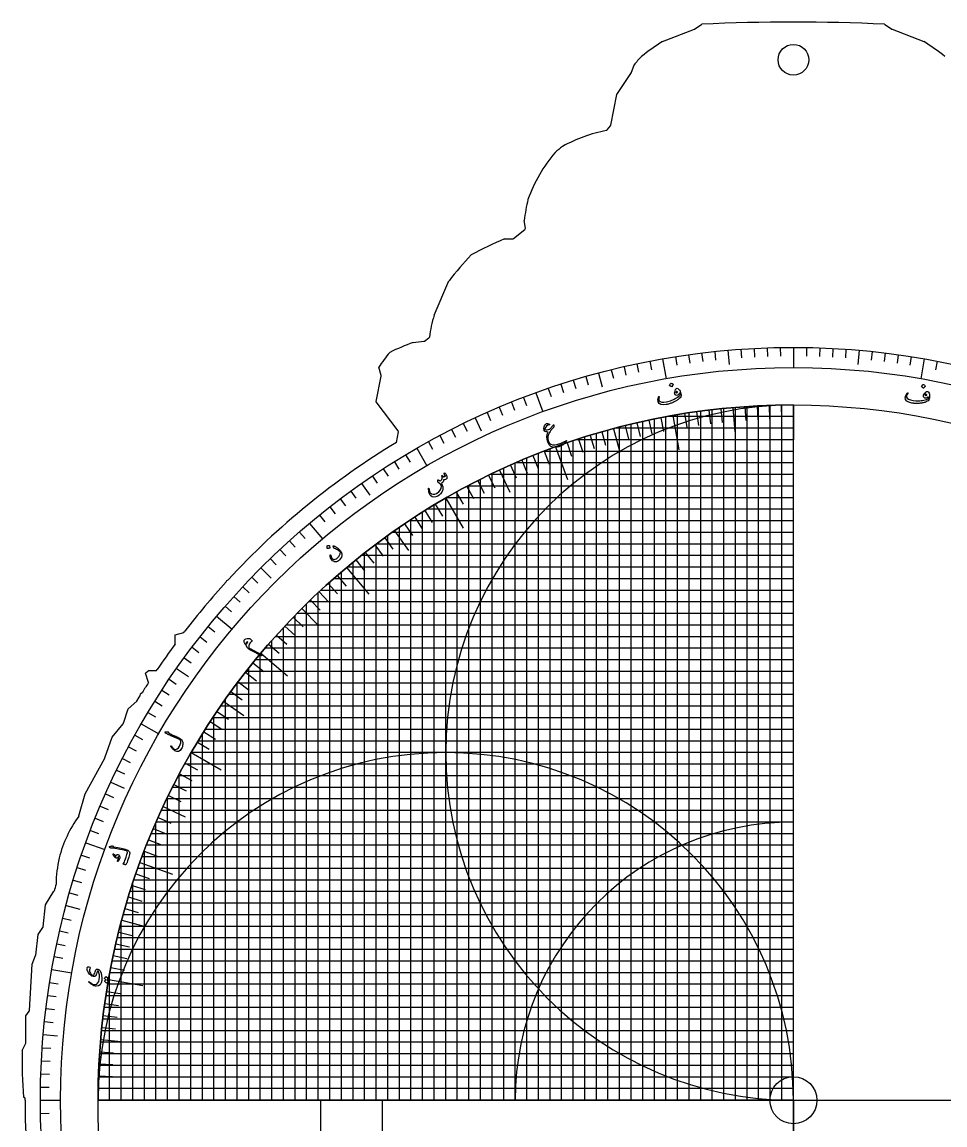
# Model space of a CAD drawing. Header units: millimetres. Extents: x -81 to 81, y -80 to 113.
# Drawn here: x -80.8 to 15.9, y -2.6 to 113 of the extents above; entities that cross this region are included whole.
import ezdxf

# ---------------------------------------------------------------- set-up
doc = ezdxf.new("R2010")
doc.units = ezdxf.units.MM
for name, color, linetype in [('CUT_INNER', 6, 'Continuous'), ('CUT_OUTER', 1, 'Continuous'), ('ENGRAVE', 7, 'Continuous'), ('ENGRAVE_FINE', 8, 'Continuous'), ('TEXT', 5, 'Continuous')]:
    doc.layers.add(name, color=color, linetype=linetype)

msp = doc.modelspace()

# ---------------------------------------------------------------- linework, layer by layer
at = {"layer": 'CUT_INNER'}
for centre, radius in [((0, 109.0267), 1.61), ((0, 0), 2.465)]:
    msp.add_circle(centre, radius, dxfattribs=at)
at = {"layer": 'CUT_OUTER'}
for points in [[(-13.7228, 110.9377), (-13.7199, 110.939), (-10.3783, 112.2239), (-10.3632, 112.2307), (-10.3489, 112.2391), (-9.5906, 112.7447), (-9.5875, 112.7465)], [(9.54, 112.7465), (9.5431, 112.7447), (10.3023, 112.2391), (10.3165, 112.2307), (10.3316, 112.2239), (13.6733, 110.939), (13.6761, 110.9377)], [(-19.1443, 102.1823), (-18.5053, 105.3765), (-18.5044, 105.3801), (-18.5025, 105.3832), (-16.9652, 107.6899)], [(-16.9478, 107.7256), (-16.6968, 108.4784), (-16.6955, 108.4817)], [(-19.5087, 101.6724), (-19.1714, 102.1216)], [(-28.0808, 91.3774), (-28.197, 92.1935), (-28.1973, 92.1975)], [(-30.2655, 90.2589), (-30.2622, 90.259), (-29.4134, 90.259)], [(-29.3197, 90.2919), (-28.1356, 91.2391)], [(-37.6308, 82.2493), (-36.0832, 85.8618), (-36.0815, 85.8652)], [(-38.6331, 79.5569), (-38.1934, 79.8863)], [(-39.8289, 79.4026), (-39.8254, 79.4032), (-38.7064, 79.5279)], [(-43.1996, 75.9474), (-43.4472, 76.8142), (-43.4481, 76.8179)], [(-41.4187, 70.1491), (-43.7043, 73.1963), (-43.7065, 73.1995), (-43.7059, 73.2033), (-43.1965, 75.8781)], [(-41.5742, 68.9331), (-41.3908, 70.0345)], [(-59.42, 54.3089), (-59.3462, 54.4567), (-59.3445, 54.4597), (-59.3416, 54.4617), (-59.2043, 54.544)], [(-64.7727, 47.7984), (-64.7727, 48.7698), (-64.7726, 48.7732)], [(-64.7726, 48.7732), (-64.7693, 48.7742), (-63.8693, 48.999), (-63.7646, 49.1358)], [(-67.4863, 45.0251), (-67.4827, 45.0253), (-66.7303, 45.0253), (-66.6576, 45.1333)], [(-67.5705, 43.7542), (-67.8733, 44.7633), (-67.8742, 44.7668)], [(-70.1921, 39.4937), (-69.6853, 41.0151), (-69.6838, 41.0187), (-69.6811, 41.0214), (-68.7875, 41.8154), (-68.5341, 42.2295), (-68.4375, 42.3852), (-68.392, 42.5667), (-68.3911, 42.5699), (-68.3888, 42.5724), (-68.209, 42.752)], [(-74.8477, 29.7935), (-74.2085, 32.0968), (-74.2071, 32.1009), (-74.2052, 32.1048), (-72.1453, 35.8382), (-72.1397, 35.8493), (-72.1351, 35.8608), (-71.3651, 38.0428), (-71.3639, 38.0458), (-71.362, 38.0484), (-70.2183, 39.4462)], [(-78.597, 18.1794), (-78.3431, 20.4654), (-78.3424, 20.4695), (-78.3404, 20.4731), (-77.4646, 21.8966)], [(-79.3745, 15.1925), (-79.1182, 17.3644), (-79.1177, 17.3678), (-79.1159, 17.3708), (-78.6213, 18.1127)], [(-80.0202, 9.4005), (-79.7644, 14.2629), (-79.7641, 14.2662), (-79.7629, 14.2692), (-79.3855, 15.1511)], [(-80.4106, 6.0303), (-80.4106, 8.8346), (-80.4105, 8.838), (-80.4086, 8.8409), (-80.0501, 9.3184)], [(-80.7985, 5.2196), (-80.797, 5.2229), (-80.4265, 5.9631)], [(-80.5, 0), (-80.4994, 0.1953), (-80.6661, 0.3063), (-80.6689, 0.3084)]]:
    msp.add_lwpolyline(points, dxfattribs=at)
for centre, radius, start, end in [((-0.0237, -82.238), 195.2189, 87.191964, 92.808038), ((4.1119, 83.3492), 32.8513, 122.880769, 127.572465), ((-4.108, 83.4209), 32.7636, 52.421189, 57.125444), ((-6.9874, 100.9413), 12.2925, 136.605188, 142.1632), ((-17.0901, 107.7731), 0.15, 326.319084, 341.565051), ((-19.2914, 102.2117), 0.15, 323.101554, 348.687323), ((-16.6719, 86.371), 15.5234, 100.825336, 118.971202), ((-19.6286, 101.7624), 0.15, 285.943151, 323.101554), ((-17.5655, 91.2094), 10.9695, 127.156532, 132.433512), ((-13.3305, 89.2898), 15.3532, 139.280744, 160.578195), ((-7.1937, 89.6292), 21.1601, 166.98363, 173.028555), ((-28.2293, 91.3563), 0.15, 308.659808, 8.101554), ((-15.7807, 55.7087), 37.4637, 112.745379, 118.671198), ((-29.4134, 90.409), 0.15, 270, 308.659808), ((-8.1911, 64.3083), 35.2502, 136.486889, 142.299098), ((-25.6945, 78.4002), 12.5416, 162.127137, 172.791889), ((-38.2833, 80.0063), 0.15, 306.841328, 347.475391), ((-31.3089, 55.7238), 25.165, 109.789545, 115.859167), ((-38.723, 79.6769), 0.15, 276.357599, 306.841328), ((-27.7639, 66.2682), 18.9021, 140.19473, 146.074089), ((-43.3439, 75.9062), 0.15, 349.217264, 15.938663), ((-41.5387, 70.0591), 0.15, 350.542499, 36.872277), ((-0.0224, 0.0272), 80.4648, 121.090946, 137.349569), ((-0.1488, 0.1198), 80.309, 137.564682, 142.385739), ((-0.6546, 0.4521), 79.7045, 143.55696, 145.903701), ((-65.0688, 40.9747), 4.717, 120.830914, 126.493561), ((-9.3339, 5.9423), 69.4351, 147.005137, 147.985699), ((-70.3344, 39.5412), 0.15, 320.708826, 341.573972), ((-64.6762, 22.2963), 12.6269, 143.779263, 165.842491), ((-74.9922, 29.8336), 0.15, 329.523446, 344.490205), ((-64.6509, 22.516), 12.5997, 166.839365, 179.428829), ((-31.2901, 8.9924), 47.9437, 163.459552, 164.386121), ((-78.7461, 18.1959), 0.15, 326.309932, 353.661984), ((-79.5235, 15.2101), 0.15, 336.832177, 353.270674), ((-80.17, 9.4084), 0.15, 323.101554, 356.988198), ((-80.5606, 6.0303), 0.15, 333.411155, 0), ((-29.4875, 4.1162), 51.3229, 178.76814, 184.254878), ((0, 0), 80.5, 180, 0)]:
    msp.add_arc(centre, radius, start, end, dxfattribs=at)
at = {"layer": 'ENGRAVE'}
for points in [[(0, 78.89), (0, 76.7769)], [(-13.6991, 77.6915), (-13.3322, 75.6105)], [(-6.8757, 78.5898), (-6.7442, 77.0862)], [(6.8757, 78.5898), (6.7442, 77.0862)], [(13.6991, 77.6915), (13.3322, 75.6105)], [(-20.4182, 76.2019), (-20.0276, 74.7439)], [(-26.982, 74.1324), (-26.2592, 72.1467)], [(0, -72.8525), (0, 72.8525)], [(0, 0), (0, 72.8525)], [(0, 72.8525), (0, 69.2099)], [(-12.6507, 71.7457), (-12.0182, 68.1584)], [(-12.1421, 0), (-12.1421, 71.8335)], [(-6.3495, 72.5753), (-6.1273, 70.0351)], [(-6.071, 0), (-6.071, 72.5991)], [(-33.3404, 71.4986), (-32.7025, 70.1307)], [(-18.2131, 0), (-18.2131, 70.5391)], [(-18.8556, 70.3701), (-18.1957, 67.9072)], [(-39.445, 68.3207), (-38.3884, 66.4907)], [(-24.917, 68.459), (-23.6712, 65.036)], [(-24.2842, 0), (-24.2842, 68.686)], [(-30.7888, 66.0268), (-29.7112, 63.7159)], [(-30.3552, 0), (-30.3552, 66.2272)], [(0, 66.7815), (-29.1157, 66.7815)], [(-45.2494, 64.6229), (-44.3837, 63.3865)], [(-36.4263, 0), (-36.4263, 63.0921)], [(-36.4263, 63.0921), (-34.6049, 59.9375)], [(-50.7095, 60.4332), (-49.3512, 58.8145)], [(0, 60.7104), (-40.2707, 60.7104)], [(-42.4973, 0), (-42.4973, 59.1732)], [(-41.7865, 59.6773), (-40.324, 57.5886)], [(-55.7837, 55.7837), (-54.7164, 54.7164)], [(-46.8287, 55.8083), (-44.4873, 53.0178)], [(0, 54.6394), (-48.1874, 54.6394)], [(-48.5683, 0), (-48.5683, 54.301)], [(-51.5145, 51.5145), (-49.7115, 49.7115)], [(-60.4332, 50.7095), (-58.8145, 49.3512)], [(0, 48.5683), (-54.301, 48.5683)], [(-54.6394, 0), (-54.6394, 48.1874)], [(-55.8083, 46.8287), (-53.0178, 44.4873)], [(-64.6229, 45.2494), (-63.3865, 44.3837)], [(-59.6773, 41.7865), (-57.5886, 40.324)], [(0, 42.4973), (-59.1732, 42.4973)], [(-68.3207, 39.445), (-66.4907, 38.3884)], [(-60.7104, 0), (-60.7104, 40.2707)], [(0, 36.4263), (-63.0921, 36.4263)], [(-63.0921, 36.4262), (-59.9375, 34.6049)], [(-71.4986, 33.3404), (-70.1307, 32.7025)], [(0, 30.3552), (-66.2272, 30.3552)], [(-66.0268, 30.7888), (-63.7159, 29.7112)], [(-66.7815, 0), (-66.7815, 29.1157)], [(-74.1324, 26.982), (-72.1467, 26.2592)], [(0, 24.2842), (-68.686, 24.2842)], [(-68.459, 24.917), (-65.036, 23.6712)], [(-76.2019, 20.4182), (-74.7439, 20.0276)], [(-70.3701, 18.8556), (-67.9072, 18.1957)], [(0, 18.2131), (-70.5391, 18.2131)], [(-77.6915, 13.6991), (-75.6105, 13.3322)], [(0, 12.1421), (-71.8335, 12.1421)], [(-71.7457, 12.6507), (-68.1584, 12.0182)], [(-78.5898, 6.8757), (-77.0862, 6.7442)], [(0, 6.071), (-72.5991, 6.071)], [(-72.5753, 6.3495), (-70.0351, 6.1273)], [(-78.89, 0), (-76.7769, 0)], [(-72.8525, 0), (72.8525, 0)], [(0, 0), (-72.8525, 0)], [(-72.8525, 0), (-69.2099, 0)], [(-49.5397, 0), (-49.5397, -49.5397), (49.5397, -49.5397), (49.5397, 0)], [(-49.5397, 0), (-43.0995, 0)], [(-43.0995, 0), (-43.0995, -43.0995), (43.0995, -43.0995), (43.0995, 0)], [(0, 0), (0, -49.5397)]]:
    msp.add_lwpolyline(points, dxfattribs=at)
for radius in [78.89, 78.89, 76.7769, 72.8525, 72.8525]:
    msp.add_circle((0, 0), radius, dxfattribs=at)
for centre, radius, start, end in [((0, 0), 72.8525, 90, 180), ((0, 36.4263), 36.4263, 90, 270), ((-36.4263, 0), 36.4263, 0, 180), ((0, 0), 29.147, 90, 180)]:
    msp.add_arc(centre, radius, start, end, dxfattribs=at)
at = {"layer": 'ENGRAVE_FINE'}
for points in [[(-5.5031, 78.6978), (-5.4399, 77.7944)], [(-4.1288, 78.7819), (-4.0814, 77.8775)], [(-2.7532, 78.8419), (-2.7216, 77.9369)], [(-1.3768, 78.878), (-1.361, 77.9725)], [(1.3768, 78.878), (1.361, 77.9725)], [(2.7532, 78.8419), (2.7216, 77.9369)], [(4.1288, 78.7819), (4.0814, 77.8775)], [(5.5031, 78.6978), (5.4399, 77.7944)], [(-15.0529, 77.4406), (-14.8801, 76.5516)], [(-12.3411, 77.9187), (-12.1994, 77.0243)], [(-10.9794, 78.1222), (-10.8533, 77.2254)], [(-9.6143, 78.302), (-9.5039, 77.4031)], [(-8.2463, 78.4578), (-8.1516, 77.5572)], [(8.2463, 78.4578), (8.1516, 77.5572)], [(9.6143, 78.302), (9.5039, 77.4031)], [(10.9794, 78.1222), (10.8533, 77.2254)], [(12.3411, 77.9187), (12.1994, 77.0243)], [(15.0529, 77.4406), (14.8801, 76.5516)], [(-19.0852, 76.5466), (-18.8661, 75.6679)], [(-17.7464, 76.8681), (-17.5427, 75.9856)], [(-16.4022, 77.1661), (-16.2139, 76.2802)], [(-23.0652, 75.4429), (-22.8004, 74.5768)], [(-21.745, 75.8339), (-21.4954, 74.9634)], [(-25.6841, 74.592), (-25.3892, 73.7357)], [(-24.3784, 75.0288), (-24.0985, 74.1675)], [(-29.5527, 73.1455), (-29.2135, 72.3059)], [(-28.2716, 73.6502), (-27.9471, 72.8047)], [(-2.4284, 0), (-2.4284, 72.812)], [(-1.2715, 72.8414), (-1.246, 71.3846)], [(-1.2142, 0), (-1.2142, 72.8424)], [(-32.0875, 72.0696), (-31.7191, 71.2423)], [(-30.8248, 72.6186), (-30.4709, 71.785)], [(-11.3966, 71.9556), (-11.1687, 70.5165)], [(-10.9279, 0), (-10.9279, 72.0282)], [(-10.1391, 72.1435), (-9.9363, 70.7006)], [(-9.7137, 0), (-9.7137, 72.202)], [(-8.8785, 72.3095), (-8.7009, 70.8633)], [(-8.4995, 0), (-8.4995, 72.355)], [(-7.6152, 72.4534), (-7.4629, 71.0043)], [(-7.2853, 0), (-7.2853, 72.4873)], [(-5.0819, 72.675), (-4.9803, 71.2215)], [(-4.8568, 0), (-4.8568, 72.6904)], [(-3.8128, 72.7527), (-3.7365, 71.2976)], [(-3.6426, 0), (-3.6426, 72.7614)], [(-2.5425, 72.8081), (-2.4917, 71.352)], [(-34.5831, 70.9059), (-34.1861, 70.0919)], [(-17.6246, 70.6885), (-17.2721, 69.2747)], [(-16.9989, 0), (-16.9989, 70.8415)], [(-16.3882, 70.9853), (-16.0605, 69.5656)], [(-15.7847, 0), (-15.7847, 71.1219)], [(-15.1469, 71.2605), (-14.8439, 69.8353)], [(-14.5705, 0), (-14.5705, 71.3806)], [(-13.9009, 71.514), (-13.6229, 70.0837)], [(-13.3563, 0), (-13.3563, 71.6177)], [(0, 71.6383), (-13.2454, 71.6383)], [(-37.0366, 69.6557), (-36.6114, 68.8561)], [(-35.8153, 70.2915), (-35.4042, 69.4846)], [(-21.8558, 0), (-21.8558, 69.4969)], [(-21.3, 69.6692), (-20.874, 68.2758)], [(-20.6415, 0), (-20.6415, 69.8671)], [(-20.0809, 70.0303), (-19.6793, 68.6297)], [(-19.4273, 0), (-19.4273, 70.2144)], [(0, 70.4241), (-18.653, 70.4241)], [(-38.2466, 68.9987), (-37.8076, 68.2067)], [(-25.4984, 0), (-25.4984, 68.2446)], [(-23.7185, 68.8834), (-23.2441, 67.5057)], [(-23.07, 0), (-23.07, 69.1033)], [(0, 69.2099), (-22.7482, 69.2099)], [(-22.5127, 69.2868), (-22.0624, 67.9011)], [(-40.6314, 67.6219), (-40.1649, 66.8457)], [(-28.4657, 67.0611), (-27.8964, 65.7199)], [(-27.9268, 0), (-27.9268, 67.2873)], [(-27.291, 67.5477), (-26.7452, 66.1967)], [(-26.7126, 0), (-26.7126, 67.7785)], [(0, 67.9957), (-26.1548, 67.9957)], [(-26.108, 68.0137), (-25.5858, 66.6534)], [(-42.9666, 66.1627), (-42.4733, 65.4032)], [(-41.8053, 66.9025), (-41.3254, 66.1345)], [(-29.6318, 66.5541), (-29.0391, 65.223)], [(-29.141, 0), (-29.141, 66.7704)], [(-44.1147, 65.4028), (-43.6083, 64.652)], [(-33.0743, 64.9121), (-32.4129, 63.6138)], [(-32.7836, 0), (-32.7836, 65.0594)], [(-31.9364, 65.4794), (-31.2977, 64.1698)], [(0, 65.5673), (-31.7557, 65.5673)], [(-31.5694, 0), (-31.5694, 65.6571)], [(-46.3704, 63.8234), (-45.8381, 63.0907)], [(-35.3196, 63.7182), (-34.6132, 62.4439)], [(-35.212, 0), (-35.212, 63.7777)], [(-34.2022, 64.3249), (-33.5181, 63.0384)], [(0, 64.353), (-34.1493, 64.353)], [(-33.9978, 0), (-33.9978, 64.4332)], [(-47.4772, 63.0044), (-46.9322, 62.2811)], [(-37.5218, 62.4468), (-36.7714, 61.1978)], [(0, 63.1388), (-36.3452, 63.1388)], [(-49.6471, 61.309), (-49.0772, 60.6052)], [(-48.5695, 62.1662), (-48.012, 61.4525)], [(-38.8547, 0), (-38.8547, 61.6263)], [(-38.6059, 61.7824), (-37.8338, 60.5468)], [(0, 61.9246), (-38.3774, 61.9246)], [(-37.6405, 0), (-37.6405, 62.3753)], [(-40.7386, 60.3975), (-39.9238, 59.1895)], [(-40.0689, 0), (-40.0689, 60.8438)], [(-39.6783, 61.0992), (-38.8847, 59.8773)], [(-51.7565, 59.539), (-51.1624, 58.8556)], [(0, 59.4962), (-42.0439, 59.4962)], [(-41.2831, 0), (-41.2831, 60.0266)], [(-52.7877, 58.6267), (-52.1817, 57.9537)], [(-43.8437, 58.1826), (-42.9669, 57.0189)], [(-43.7115, 0), (-43.7115, 58.282)], [(0, 58.282), (-43.7115, 58.282)], [(-42.8216, 58.9389), (-41.9652, 57.7601)], [(-54.8016, 56.7487), (-54.1725, 56.0973)], [(-53.8029, 57.6965), (-53.1852, 57.0342)], [(0, 57.0678), (-45.2853, 57.0678)], [(-44.9257, 0), (-44.9257, 57.3513)], [(-44.8525, 57.4086), (-43.9554, 56.2604)], [(0, 55.8536), (-46.7746, 55.8536)], [(-46.1399, 0), (-46.1399, 56.379)], [(-45.8476, 56.617), (-44.9306, 55.4847)], [(-56.7487, 54.8016), (-56.0973, 54.1725)], [(-47.7955, 54.9825), (-46.8396, 53.8828)], [(-47.3541, 0), (-47.3541, 55.3631)], [(-57.6965, 53.8029), (-57.0342, 53.1852)], [(-49.7825, 0), (-49.7825, 53.1901)], [(-49.6853, 53.2809), (-48.6916, 52.2153)], [(0, 53.4252), (-49.5302, 53.4252)], [(-48.7478, 54.14), (-47.7729, 53.0572)], [(-58.6267, 52.7877), (-57.9537, 52.1817)], [(-50.9968, 0), (-50.9968, 52.0271)], [(0, 52.211), (-50.8085, 52.211)], [(-50.6076, 52.4057), (-49.5954, 51.3576)], [(-59.539, 51.7565), (-58.8556, 51.1624)], [(0, 50.9968), (-52.0271, 50.9968)], [(0, 49.7825), (-53.1901, 49.7825)], [(-52.4057, 50.6076), (-51.3576, 49.5954)], [(-52.211, 0), (-52.211, 50.8085)], [(-62.1662, 48.5695), (-61.4525, 48.012)], [(-61.309, 49.6471), (-60.6052, 49.0772)], [(-54.14, 48.7478), (-53.0572, 47.7729)], [(-53.4252, 0), (-53.4252, 49.5302)], [(-53.2809, 49.6853), (-52.2153, 48.6916)], [(-63.0044, 47.4772), (-62.2811, 46.9322)], [(-54.9825, 47.7955), (-53.8828, 46.8396)], [(-63.8234, 46.3704), (-63.0907, 45.8381)], [(-55.8536, 0), (-55.8536, 46.7746)], [(0, 47.3541), (-55.3631, 47.3541)], [(-57.0678, 0), (-57.0678, 45.2853)], [(-56.617, 45.8476), (-55.4847, 44.9306)], [(0, 46.1399), (-56.379, 46.1399)], [(-65.4028, 44.1147), (-64.652, 43.6083)], [(-57.4086, 44.8525), (-56.2604, 43.9554)], [(0, 44.9257), (-57.3513, 44.9257)], [(-66.1627, 42.9666), (-65.4032, 42.4733)], [(-58.9389, 42.8216), (-57.7601, 41.9652)], [(0, 43.7115), (-58.282, 43.7115)], [(-58.282, 0), (-58.282, 43.7115)], [(-58.1826, 43.8437), (-57.0189, 42.9669)], [(-66.9025, 41.8053), (-66.1345, 41.3254)], [(-59.4962, 0), (-59.4962, 42.0439)], [(-67.6219, 40.6314), (-66.8457, 40.1649)], [(-60.3975, 40.7386), (-59.1895, 39.9238)], [(0, 41.2831), (-60.0266, 41.2831)], [(-61.0992, 39.6783), (-59.8773, 38.8847)], [(0, 40.0689), (-60.8438, 40.0689)], [(-68.9987, 38.2466), (-68.2067, 37.8076)], [(-61.9246, 0), (-61.9246, 38.3774)], [(-61.7824, 38.6059), (-60.5468, 37.8338)], [(0, 38.8547), (-61.6263, 38.8547)], [(-69.6557, 37.0366), (-68.8561, 36.6114)], [(-62.4468, 37.5218), (-61.1978, 36.7714)], [(0, 37.6405), (-62.3753, 37.6405)], [(-63.1388, 0), (-63.1388, 36.3452)], [(-70.2915, 35.8153), (-69.4846, 35.4042)], [(0, 35.212), (-63.7777, 35.212)], [(-63.7182, 35.3196), (-62.4439, 34.6132)], [(-70.9059, 34.5831), (-70.0919, 34.1861)], [(0, 33.9978), (-64.4332, 33.9978)], [(-64.353, 0), (-64.353, 34.1493)], [(-64.3249, 34.2022), (-63.0384, 33.5181)], [(0, 32.7836), (-65.0594, 32.7836)], [(-64.9121, 33.0743), (-63.6138, 32.4129)], [(-72.0696, 32.0875), (-71.2423, 31.7191)], [(0, 31.5694), (-65.6571, 31.5694)], [(-65.5673, 0), (-65.5673, 31.7557)], [(-65.4794, 31.9364), (-64.1698, 31.2977)], [(-72.6186, 30.8248), (-71.785, 30.4709)], [(-73.1455, 29.5527), (-72.3059, 29.2135)], [(0, 29.141), (-66.7704, 29.141)], [(-66.5541, 29.6318), (-65.223, 29.0391)], [(-73.6502, 28.2716), (-72.8047, 27.9471)], [(0, 27.9268), (-67.2873, 27.9268)], [(-67.0611, 28.4657), (-65.7199, 27.8964)], [(0, 26.7126), (-67.7785, 26.7126)], [(-67.5477, 27.291), (-66.1967, 26.7452)], [(-74.592, 25.6841), (-73.7357, 25.3892)], [(0, 25.4984), (-68.2446, 25.4984)], [(-68.0137, 26.108), (-66.6534, 25.5858)], [(-67.9957, 0), (-67.9957, 26.1548)], [(-75.0288, 24.3784), (-74.1675, 24.0985)], [(-68.8834, 23.7185), (-67.5057, 23.2441)], [(-75.4429, 23.0652), (-74.5768, 22.8004)], [(-69.2868, 22.5127), (-67.9011, 22.0624)], [(-69.2099, 0), (-69.2099, 22.7482)], [(0, 23.07), (-69.1033, 23.07)], [(-75.8339, 21.745), (-74.9634, 21.4954)], [(-69.6692, 21.3), (-68.2758, 20.874)], [(0, 21.8558), (-69.4969, 21.8558)], [(-70.0303, 20.0809), (-68.6297, 19.6793)], [(0, 20.6415), (-69.8671, 20.6415)], [(-76.5466, 19.0852), (-75.6679, 18.8661)], [(-70.4241, 0), (-70.4241, 18.653)], [(0, 19.4273), (-70.2144, 19.4273)], [(-76.8681, 17.7464), (-75.9856, 17.5427)], [(-70.6885, 17.6246), (-69.2747, 17.2721)], [(-77.1661, 16.4022), (-76.2802, 16.2139)], [(-70.9853, 16.3882), (-69.5656, 16.0605)], [(0, 16.9989), (-70.8415, 16.9989)], [(-77.4406, 15.0529), (-76.5516, 14.8801)], [(-71.2605, 15.1469), (-69.8353, 14.8439)], [(0, 15.7847), (-71.1219, 15.7847)], [(-71.514, 13.9009), (-70.0837, 13.6229)], [(0, 14.5705), (-71.3806, 14.5705)], [(-71.6383, 0), (-71.6383, 13.2454)], [(0, 13.3563), (-71.6177, 13.3563)], [(-77.9187, 12.3411), (-77.0243, 12.1994)], [(-78.1222, 10.9794), (-77.2254, 10.8533)], [(0, 10.9279), (-72.0282, 10.9279)], [(-71.9556, 11.3966), (-70.5165, 11.1687)], [(-78.302, 9.6143), (-77.4031, 9.5039)], [(0, 9.7137), (-72.202, 9.7137)], [(-72.1435, 10.1391), (-70.7006, 9.9363)], [(-78.4578, 8.2463), (-77.5572, 8.1516)], [(0, 8.4995), (-72.355, 8.4995)], [(-72.3095, 8.8785), (-70.8633, 8.7009)], [(0, 7.2853), (-72.4873, 7.2853)], [(-72.4534, 7.6152), (-71.0043, 7.4629)], [(-78.6978, 5.5031), (-77.7944, 5.4399)], [(0, 4.8568), (-72.6904, 4.8568)], [(-72.675, 5.0819), (-71.2215, 4.9803)], [(-78.7819, 4.1288), (-77.8775, 4.0814)], [(0, 3.6426), (-72.7614, 3.6426)], [(-72.7527, 3.8128), (-71.2976, 3.7365)], [(-78.8419, 2.7532), (-77.9369, 2.7216)], [(0, 2.4284), (-72.812, 2.4284)], [(-72.8081, 2.5425), (-71.352, 2.4917)], [(-78.878, 1.3768), (-77.9725, 1.361)], [(0, 1.2142), (-72.8424, 1.2142)], [(-72.8414, 1.2715), (-71.3846, 1.246)], [(-78.878, -1.3768), (-77.9725, -1.361)]]:
    msp.add_lwpolyline(points, dxfattribs=at)
at = {"layer": 'TEXT'}
for points in [[(-12.861, 75.118), (-12.8579, 75.1222), (-12.8532, 75.1252), (-12.8467, 75.1271), (-12.8386, 75.1277), (-12.7778, 75.1149), (-12.7196, 75.0963), (-12.6638, 75.0722), (-12.6105, 75.0425), (-12.605, 75.0375), (-12.602, 75.0321), (-12.6016, 75.0263), (-12.6037, 75.02), (-12.704, 74.7789), (-12.7082, 74.7729), (-12.7146, 74.7705), (-12.723, 74.7718), (-12.7336, 74.7768), (-12.7428, 74.7812), (-12.7572, 74.7876), (-12.7768, 74.796), (-12.8017, 74.8065), (-12.8321, 74.819), (-12.8685, 74.8334), (-12.9109, 74.8497), (-12.9593, 74.8679), (-12.9659, 74.8712), (-12.9695, 74.875), (-12.9703, 74.8793), (-12.9681, 74.8841)], [(-12.242, 74.5907), (-12.1847, 74.6043), (-12.1235, 74.5916), (-12.0585, 74.5526), (-11.9897, 74.4873), (-11.9236, 74.3985), (-11.8665, 74.2891), (-11.8186, 74.1591), (-11.7796, 74.0085), (-11.7691, 73.9532), (-11.7647, 73.9011), (-11.7663, 73.8521), (-11.7739, 73.8062), (-11.8114, 73.7109), (-11.8744, 73.6155), (-11.963, 73.52), (-12.0769, 73.4241), (-12.1424, 73.3775), (-12.2104, 73.3324), (-12.281, 73.2888), (-12.3542, 73.2467), (-12.4301, 73.2061), (-12.509, 73.167), (-12.5908, 73.1293), (-12.6755, 73.0929), (-12.7609, 73.0586), (-12.8447, 73.0268), (-12.9269, 72.9977), (-13.0075, 72.9711), (-13.0867, 72.9472), (-13.1648, 72.9262), (-13.2417, 72.9081), (-13.3175, 72.893), (-13.6394, 72.8602), (-13.8881, 72.8996), (-14.0641, 73.012), (-14.1674, 73.1977), (-14.1782, 73.2434), (-14.1857, 73.2964), (-14.1898, 73.3567), (-14.1905, 73.4243), (-14.1848, 73.4998), (-14.1712, 73.5746), (-14.1496, 73.6488), (-14.12, 73.7222), (-14.1151, 73.7309), (-14.1088, 73.7376), (-14.101, 73.7425), (-14.0917, 73.7454), (-14.0823, 73.7459), (-14.0742, 73.7435), (-14.0674, 73.7383), (-14.062, 73.7303), (-14.0584, 73.721), (-14.057, 73.712), (-14.058, 73.7033), (-14.0612, 73.6949), (-14.1096, 73.5284), (-14.1104, 73.3938), (-14.0641, 73.2913), (-13.9707, 73.2207), (-13.784, 73.1639), (-13.5614, 73.1512), (-13.3024, 73.1821), (-13.0068, 73.2563), (-12.8788, 73.2984), (-12.7516, 73.3469), (-12.6252, 73.4016), (-12.4995, 73.4625), (-12.3748, 73.5297), (-12.2511, 73.6031), (-12.1284, 73.6828), (-12.0067, 73.7686), (-11.9429, 73.8204), (-11.8967, 73.8726), (-11.8682, 73.9253), (-11.8575, 73.9783), (-11.8732, 74.0112), (-11.8941, 74.0402), (-11.9203, 74.0655), (-11.9519, 74.0869), (-11.9554, 74.0876), (-11.959, 74.085), (-11.9629, 74.079), (-11.9669, 74.0697), (-11.9976, 73.9966), (-12.036, 73.9392), (-12.082, 73.8974), (-12.1357, 73.8713), (-12.2387, 73.8529), (-12.3232, 73.8698), (-12.3893, 73.9221), (-12.437, 74.0099), (-12.4503, 74.0923), (-12.4395, 74.1975), (-12.4046, 74.3256), (-12.3454, 74.4764), (-12.3251, 74.5146), (-12.301, 74.5463), (-12.2734, 74.5717), (-12.242, 74.5907)], [(-12.1438, 74.1912), (-12.1352, 74.2059), (-12.1343, 74.2193), (-12.1409, 74.2315), (-12.1551, 74.2424), (-12.2094, 74.2656), (-12.254, 74.266), (-12.289, 74.2436), (-12.3142, 74.1985), (-12.3163, 74.1856), (-12.3154, 74.1747), (-12.3115, 74.1658), (-12.3046, 74.1588), (-12.26, 74.1401), (-12.2183, 74.1392), (-12.1796, 74.1563), (-12.1438, 74.1912)], [(14.0078, 74.2793), (14.0663, 74.2725), (14.1194, 74.2397), (14.1672, 74.1808), (14.2095, 74.0959), (14.2413, 73.9899), (14.2575, 73.8675), (14.2581, 73.7289), (14.2432, 73.5741), (14.2341, 73.5186), (14.2204, 73.4681), (14.2022, 73.4226), (14.1793, 73.382), (14.1116, 73.3053), (14.0197, 73.2372), (13.9038, 73.1777), (13.7639, 73.1267), (13.6865, 73.1052), (13.6071, 73.0861), (13.5259, 73.0693), (13.4427, 73.0548), (13.3575, 73.0426), (13.27, 73.0328), (13.1802, 73.0253), (13.0882, 73.0202), (12.9962, 73.0171), (12.9066, 73.0159), (12.8194, 73.0166), (12.7345, 73.0192), (12.6519, 73.0239), (12.5714, 73.0309), (12.4929, 73.0402), (12.4165, 73.0518), (12.1028, 73.1312), (11.8826, 73.2533), (11.7556, 73.419), (11.7221, 73.6289), (11.7275, 73.6755), (11.7386, 73.7278), (11.7554, 73.7859), (11.7779, 73.8497), (11.809, 73.9187), (11.8474, 73.9844), (11.8931, 74.0466), (11.946, 74.1055), (11.9536, 74.112), (11.9618, 74.1162), (11.9708, 74.1181), (11.9806, 74.1176), (11.9896, 74.1149), (11.9964, 74.1099), (12.0009, 74.1027), (12.0033, 74.0933), (12.0035, 74.0833), (12.0017, 74.0744), (11.9979, 74.0666), (11.992, 74.0598), (11.8895, 73.9198), (11.8427, 73.7937), (11.8512, 73.6815), (11.9148, 73.5832), (12.0708, 73.466), (12.2757, 73.3779), (12.5295, 73.3184), (12.8327, 73.287), (12.9675, 73.2828), (13.1036, 73.2848), (13.241, 73.293), (13.38, 73.3073), (13.5202, 73.3278), (13.6615, 73.3545), (13.804, 73.3873), (13.9477, 73.4264), (14.0255, 73.4532), (14.0867, 73.4865), (14.1314, 73.5262), (14.1596, 73.5724), (14.1562, 73.6086), (14.1465, 73.6431), (14.1304, 73.6758), (14.1081, 73.7067), (14.1051, 73.7086), (14.1008, 73.7074), (14.0951, 73.7031), (14.0881, 73.6957), (14.0343, 73.6375), (13.9786, 73.5967), (13.921, 73.5732), (13.8616, 73.567), (13.7585, 73.5849), (13.6849, 73.6296), (13.6407, 73.7014), (13.626, 73.8003), (13.6416, 73.8822), (13.6877, 73.9774), (13.7643, 74.0858), (13.8716, 74.2073), (13.9037, 74.2362), (13.9371, 74.2579), (13.9719, 74.2722), (14.0078, 74.2793)], [(13.6065, 74.9865), (13.6108, 74.9895), (13.6163, 74.9907), (13.623, 74.9902), (13.6309, 74.988), (13.6836, 74.9551), (13.732, 74.9178), (13.7761, 74.8761), (13.8161, 74.8299), (13.8196, 74.8234), (13.8205, 74.8173), (13.8189, 74.8116), (13.8148, 74.8065), (13.638, 74.6142), (13.632, 74.61), (13.6252, 74.6099), (13.6177, 74.6141), (13.6095, 74.6224), (13.6024, 74.6296), (13.591, 74.6405), (13.5755, 74.6552), (13.5557, 74.6736), (13.5314, 74.6957), (13.5021, 74.7217), (13.4678, 74.7515), (13.4286, 74.7852), (13.4235, 74.7905), (13.4214, 74.7953), (13.4221, 74.7996), (13.4258, 74.8034)], [(13.9635, 73.8704), (13.9765, 73.8812), (13.982, 73.8935), (13.98, 73.9072), (13.9703, 73.9224), (13.9272, 73.9627), (13.8854, 73.9783), (13.845, 73.9693), (13.8058, 73.9355), (13.7994, 73.9241), (13.7965, 73.9136), (13.7971, 73.9038), (13.8013, 73.8949), (13.8368, 73.862), (13.8757, 73.847), (13.9179, 73.8498), (13.9635, 73.8704)], [(-25.9544, 70.8536), (-25.9153, 70.8811), (-25.868, 70.8976), (-25.8123, 70.9032), (-25.7484, 70.8978), (-25.7146, 70.8915), (-25.6829, 70.8841), (-25.6534, 70.8757), (-25.6261, 70.8664), (-25.6011, 70.8562), (-25.5784, 70.8453), (-25.5579, 70.8339), (-25.5398, 70.8218), (-25.5259, 70.8086), (-25.5256, 70.7975), (-25.5389, 70.7885), (-25.5658, 70.7815), (-25.7346, 70.7326), (-25.8743, 70.6414), (-25.9846, 70.5079), (-26.0653, 70.3324), (-26.0658, 70.3227), (-26.0624, 70.3141), (-26.0551, 70.3065), (-26.0439, 70.3), (-25.9164, 70.2622), (-25.7901, 70.2525), (-25.6649, 70.2709), (-25.5407, 70.3173), (-25.5199, 70.3299), (-25.4948, 70.351), (-25.4654, 70.3806), (-25.4317, 70.4186), (-25.3719, 70.4927), (-25.319, 70.5581), (-25.273, 70.6148), (-25.2339, 70.6627), (-25.2018, 70.702), (-25.1766, 70.7326), (-25.1584, 70.7545), (-25.1472, 70.7677), (-25.1292, 70.7812), (-25.1164, 70.7794), (-25.1086, 70.7623), (-25.1058, 70.7299), (-25.1079, 70.6416), (-25.1133, 70.5745), (-25.1219, 70.5286), (-25.1338, 70.5039), (-25.1808, 70.4569), (-25.2295, 70.4044), (-25.2797, 70.3465), (-25.3317, 70.2831), (-25.3852, 70.2142), (-25.4403, 70.1398), (-25.4969, 70.06), (-25.5551, 69.9746), (-25.6615, 69.7763), (-25.7203, 69.5677), (-25.7315, 69.3489), (-25.6956, 69.1201), (-25.6546, 69.0035), (-25.5964, 68.9025), (-25.5213, 68.8172), (-25.4292, 68.7474), (-25.2386, 68.6785), (-24.9942, 68.6731), (-24.6955, 68.7305), (-24.3419, 68.85), (-24.2887, 68.8726), (-24.2318, 68.898), (-24.1711, 68.9263), (-24.1067, 68.9573), (-24.0388, 68.9912), (-23.9675, 69.0281), (-23.8929, 69.068), (-23.815, 69.1109), (-23.8013, 69.1174), (-23.7904, 69.1201), (-23.7823, 69.1193), (-23.7772, 69.1147), (-23.7809, 69.0823), (-23.8196, 69.0216), (-23.8932, 68.9327), (-24.0015, 68.8154), (-24.0686, 68.7482), (-24.129, 68.6945), (-24.1828, 68.6542), (-24.2301, 68.6273), (-24.4127, 68.5463), (-24.5821, 68.4834), (-24.7385, 68.4387), (-24.8819, 68.4122), (-25.1727, 68.4163), (-25.4096, 68.5058), (-25.5926, 68.6811), (-25.7215, 68.9429), (-25.7974, 69.2399), (-25.8205, 69.5181), (-25.7905, 69.7776), (-25.7071, 70.0181), (-25.8218, 70.0259), (-25.9185, 70.0409), (-25.997, 70.0634), (-26.0574, 70.0933), (-26.0761, 70.1075), (-26.0917, 70.1248), (-26.1041, 70.1452), (-26.1135, 70.1687), (-26.1278, 70.2359), (-26.1357, 70.3016), (-26.1371, 70.3658), (-26.1321, 70.4286), (-26.1063, 70.5606), (-26.0681, 70.6755), (-26.0174, 70.7732), (-25.9544, 70.8536)], [(-36.578, 65.68), (-36.5797, 65.6936), (-36.5784, 65.7048), (-36.574, 65.7134), (-36.5665, 65.7197), (-36.5551, 65.7244), (-36.5439, 65.7256), (-36.5328, 65.7234), (-36.5219, 65.7178), (-36.4897, 65.6941), (-36.4575, 65.6605), (-36.4251, 65.6169), (-36.3927, 65.5634), (-36.3487, 65.471), (-36.3183, 65.3768), (-36.3014, 65.281), (-36.2981, 65.1834), (-36.3012, 65.1577), (-36.308, 65.1355), (-36.3182, 65.1166), (-36.3321, 65.1012), (-36.3918, 65.0626), (-36.4646, 65.0362), (-36.5505, 65.022), (-36.6496, 65.0198), (-36.664, 64.8958), (-36.7066, 64.7946), (-36.7774, 64.7162), (-36.8764, 64.6605), (-36.8493, 64.6054), (-36.8247, 64.5515), (-36.8027, 64.4989), (-36.7832, 64.4475), (-36.7662, 64.397), (-36.7513, 64.3472), (-36.7387, 64.298), (-36.7283, 64.2494), (-36.7162, 64.1579), (-36.7179, 64.0661), (-36.7333, 63.9738), (-36.7624, 63.8811), (-36.8507, 63.7001), (-36.9635, 63.543), (-37.101, 63.4098), (-37.2633, 63.3002), (-37.4683, 63.2143), (-37.6586, 63.1937), (-37.8346, 63.2383), (-37.9963, 63.3485), (-38.0387, 63.3976), (-38.0792, 63.4615), (-38.1176, 63.5402), (-38.1539, 63.6337), (-38.1862, 63.7407), (-38.211, 63.8572), (-38.2283, 63.9833), (-38.2379, 64.1189), (-38.2376, 64.128), (-38.2353, 64.1357), (-38.2309, 64.1422), (-38.2244, 64.1473), (-38.217, 64.1508), (-38.2098, 64.1526), (-38.2028, 64.1525), (-38.196, 64.1507), (-38.1893, 64.146), (-38.1844, 64.1398), (-38.1811, 64.1322), (-38.1796, 64.1232), (-38.1636, 63.9446), (-38.1383, 63.8049), (-38.1041, 63.704), (-38.0611, 63.6419), (-37.9132, 63.5364), (-37.753, 63.4912), (-37.5804, 63.5059), (-37.395, 63.5804), (-37.1656, 63.7354), (-36.9989, 63.9142), (-36.8947, 64.1175), (-36.8531, 64.3456), (-36.9116, 64.4466), (-36.9893, 64.544), (-37.0864, 64.638), (-37.203, 64.7282), (-37.216, 64.7367), (-37.2255, 64.7455), (-37.2314, 64.7547), (-37.2337, 64.7642), (-37.2363, 64.8002), (-37.2386, 64.834), (-37.2404, 64.8657), (-37.2419, 64.8954), (-37.2428, 64.9226), (-37.243, 64.9471), (-37.2425, 64.9689), (-37.2412, 64.988), (-37.2393, 64.9968), (-37.2351, 65.0024), (-37.2287, 65.0046), (-37.2199, 65.0036), (-37.2147, 65.0019), (-37.2072, 64.9991), (-37.1974, 64.9951), (-37.1852, 64.9899), (-37.1709, 64.9834), (-37.155, 64.9753), (-37.1373, 64.9658), (-37.118, 64.9546), (-37.0796, 64.9338), (-37.0496, 64.92), (-37.0277, 64.9132), (-37.014, 64.9135), (-36.9451, 64.9454), (-36.8857, 64.994), (-36.8357, 65.0594), (-36.7951, 65.1414), (-36.7879, 65.1847), (-36.7918, 65.2468), (-36.8066, 65.3278), (-36.8324, 65.4276), (-36.8348, 65.437), (-36.8346, 65.4463), (-36.8317, 65.4555), (-36.8263, 65.4644), (-36.8204, 65.4714), (-36.8137, 65.4764), (-36.8064, 65.4793), (-36.7982, 65.4801), (-36.7796, 65.4698), (-36.7592, 65.442), (-36.737, 65.3969), (-36.713, 65.3345), (-36.644, 65.332), (-36.5776, 65.3421), (-36.5137, 65.3649), (-36.4523, 65.4004), (-36.4635, 65.4186), (-36.4743, 65.4323), (-36.4847, 65.4417), (-36.4948, 65.4467), (-36.5054, 65.4507), (-36.5135, 65.4562), (-36.519, 65.4631), (-36.522, 65.4715)], [(-48.8603, 58.0776), (-48.8598, 58.0828), (-48.8572, 58.0878), (-48.8526, 58.0926), (-48.8459, 58.0973), (-48.7872, 58.1167), (-48.7277, 58.1301), (-48.6676, 58.1373), (-48.6067, 58.1385), (-48.5994, 58.137), (-48.5942, 58.1338), (-48.5909, 58.129), (-48.5895, 58.1225), (-48.5538, 57.8641), (-48.5543, 57.8568), (-48.5586, 57.8516), (-48.5665, 57.8484), (-48.5782, 57.8474), (-48.5883, 57.8466), (-48.6039, 57.8449), (-48.625, 57.8423), (-48.6517, 57.8388), (-48.6842, 57.8343), (-48.7228, 57.8284), (-48.7675, 57.8212), (-48.8183, 57.8125), (-48.8256, 57.8121), (-48.8307, 57.8135), (-48.8335, 57.8168), (-48.8341, 57.8221)], [(-48.1621, 58.0924), (-48.1118, 58.0703), (-48.0607, 58.046), (-48.0088, 58.0196), (-47.9562, 57.991), (-47.9027, 57.9597), (-47.8486, 57.9252), (-47.7937, 57.8875), (-47.7382, 57.8466), (-47.6847, 57.8044), (-47.6341, 57.7605), (-47.5863, 57.715), (-47.5415, 57.6677), (-47.4994, 57.6187), (-47.4599, 57.5677), (-47.4231, 57.5147), (-47.3889, 57.4599), (-47.357, 57.399), (-47.3323, 57.3388), (-47.3146, 57.2794), (-47.3041, 57.2206), (-47.3053, 57.066), (-47.3482, 56.913), (-47.4326, 56.7614), (-47.5587, 56.611), (-47.6633, 56.5184), (-47.7689, 56.4537), (-47.8756, 56.4169), (-47.9834, 56.408), (-48.0864, 56.4268), (-48.1827, 56.4694), (-48.2724, 56.5358), (-48.3554, 56.626), (-48.4271, 56.7354), (-48.4814, 56.853), (-48.5181, 56.9789), (-48.5371, 57.113), (-48.5369, 57.1305), (-48.5331, 57.1432), (-48.5258, 57.1513), (-48.5151, 57.1547), (-48.5018, 57.154), (-48.4915, 57.1461), (-48.4841, 57.1309), (-48.4796, 57.1085), (-48.4413, 56.9519), (-48.3842, 56.8298), (-48.3086, 56.7421), (-48.2146, 56.6887), (-48.1104, 56.6704), (-48, 56.6877), (-47.8835, 56.7405), (-47.7605, 56.8288), (-47.6323, 56.9598), (-47.5384, 57.1009), (-47.4786, 57.2524), (-47.453, 57.4145), (-47.4535, 57.419), (-47.4557, 57.4245), (-47.4596, 57.431), (-47.4652, 57.4384), (-47.5149, 57.4919), (-47.5809, 57.5475), (-47.6632, 57.6051), (-47.762, 57.6647), (-47.8135, 57.6932), (-47.8621, 57.7191), (-47.9077, 57.7426), (-47.9503, 57.7636), (-47.9899, 57.7819), (-48.0266, 57.7971), (-48.0603, 57.8094), (-48.0911, 57.8186), (-48.1065, 57.824), (-48.1185, 57.8309), (-48.1269, 57.8393), (-48.1317, 57.8491), (-48.2016, 58.071), (-48.2032, 58.0859), (-48.1972, 58.0944), (-48.1835, 58.0966), (-48.1621, 58.0924)], [(-57.289, 47.6091), (-57.3196, 47.6448), (-57.3494, 47.6814), (-57.3781, 47.7189), (-57.4059, 47.7573), (-57.4322, 47.7966), (-57.4565, 47.8368), (-57.4789, 47.878), (-57.4992, 47.9202), (-57.531, 48.0028), (-57.5486, 48.0755), (-57.5522, 48.1384), (-57.5416, 48.1915), (-57.5047, 48.2551), (-57.4422, 48.3066), (-57.3541, 48.3461), (-57.2404, 48.3734), (-57.2067, 48.3788), (-57.173, 48.3833), (-57.1392, 48.3866), (-57.1053, 48.389), (-57.0712, 48.3904), (-57.0368, 48.3911), (-57.002, 48.391), (-56.967, 48.3901), (-56.9477, 48.3885), (-56.9309, 48.3843), (-56.9168, 48.3776), (-56.9054, 48.3683), (-56.8665, 48.3224), (-56.832, 48.2812), (-56.8019, 48.2446), (-56.7761, 48.2127), (-56.755, 48.186), (-56.7389, 48.165), (-56.7278, 48.1496), (-56.7216, 48.1399), (-56.7169, 48.1247), (-56.7177, 48.1108), (-56.724, 48.0984), (-56.7358, 48.0872), (-56.9047, 47.9363), (-57.016, 47.775), (-57.0695, 47.6038), (-57.0653, 47.4232), (-57.0602, 47.4065), (-57.0526, 47.3929), (-57.0425, 47.3824), (-57.0298, 47.3749), (-56.8466, 47.2887), (-56.6588, 47.1955), (-56.4664, 47.0954), (-56.2693, 46.9882), (-56.0105, 46.8364), (-55.8341, 46.7153), (-55.74, 46.625), (-55.728, 46.5656), (-55.7406, 46.5561), (-55.7591, 46.5556), (-55.7833, 46.5641), (-55.8132, 46.5815), (-55.8724, 46.6218), (-55.9353, 46.6621), (-56.0021, 46.7024), (-56.0728, 46.7425), (-56.1469, 46.7828), (-56.2241, 46.8233), (-56.3045, 46.864), (-56.388, 46.9049), (-56.668, 47.042), (-56.8842, 47.1576), (-57.0361, 47.2519), (-57.1238, 47.3253), (-57.1595, 47.3655), (-57.1907, 47.4047), (-57.2174, 47.4427), (-57.2396, 47.4795), (-57.2577, 47.5149), (-57.2719, 47.5482), (-57.2823, 47.5796), (-57.289, 47.6091)], [(-57.275, 47.7939), (-57.2664, 47.8217), (-57.2561, 47.8501), (-57.2442, 47.8789), (-57.2306, 47.9083), (-57.2155, 47.9381), (-57.199, 47.9681), (-57.1811, 47.9984), (-57.1617, 48.0289), (-57.2235, 48.015), (-57.2705, 47.9977), (-57.3028, 47.977), (-57.3203, 47.953), (-57.3297, 47.9149), (-57.3252, 47.8756), (-57.307, 47.8353), (-57.275, 47.7939)], [(-65.8249, 38.5582), (-65.83, 38.5672), (-65.8321, 38.5762), (-65.8312, 38.5851), (-65.8274, 38.5941), (-65.8211, 38.6016), (-65.8128, 38.6062), (-65.8023, 38.6078), (-65.7898, 38.6065), (-65.7183, 38.5966), (-65.6537, 38.5928), (-65.596, 38.5952), (-65.5451, 38.6038), (-65.5279, 38.605), (-65.5124, 38.5991), (-65.4986, 38.586), (-65.4865, 38.5658), (-65.4815, 38.5545), (-65.4767, 38.5437), (-65.472, 38.5334), (-65.4674, 38.5237), (-65.4631, 38.5145), (-65.4593, 38.506), (-65.4558, 38.4982), (-65.4529, 38.4911), (-65.4471, 38.4787), (-65.4383, 38.4671), (-65.4265, 38.4563), (-65.4117, 38.4463), (-65.3666, 38.4239), (-65.317, 38.4001), (-65.263, 38.3749), (-65.2044, 38.3484), (-65.1415, 38.3204), (-65.0743, 38.2906), (-65.0028, 38.2592), (-64.9271, 38.2261), (-64.8509, 38.1942), (-64.7796, 38.1635), (-64.7132, 38.1343), (-64.6517, 38.1064), (-64.5948, 38.0799), (-64.5422, 38.055), (-64.4941, 38.0316), (-64.4504, 38.0097), (-64.3239, 37.9396), (-64.212, 37.8599), (-64.1146, 37.7707), (-64.0316, 37.672), (-63.9911, 37.5998), (-63.9669, 37.5108), (-63.9587, 37.405), (-63.9665, 37.2824), (-63.9869, 37.1567), (-64.015, 37.0439), (-64.0511, 36.9441), (-64.095, 36.8573), (-64.2453, 36.6629), (-64.4122, 36.5571), (-64.5961, 36.5401), (-64.7971, 36.6122), (-64.9274, 36.7005), (-65.0409, 36.8118), (-65.1374, 36.9465), (-65.2168, 37.1045), (-65.2205, 37.1152), (-65.2212, 37.1247), (-65.2188, 37.1328), (-65.2135, 37.1396), (-65.206, 37.1459), (-65.1986, 37.1496), (-65.1913, 37.151), (-65.1842, 37.1499), (-65.1746, 37.1465), (-65.1664, 37.1414), (-65.1597, 37.1346), (-65.1543, 37.1261), (-65.0744, 37.0036), (-65.0009, 36.9088), (-64.9339, 36.8417), (-64.8734, 36.8022), (-64.7143, 36.7676), (-64.5683, 36.8047), (-64.4352, 36.9134), (-64.3146, 37.0937), (-64.2354, 37.2732), (-64.1945, 37.4413), (-64.1923, 37.5983), (-64.2287, 37.7442), (-64.2736, 37.768), (-64.3268, 37.7947), (-64.3881, 37.8243), (-64.4577, 37.8568), (-64.5357, 37.8922), (-64.6224, 37.9303), (-64.7178, 37.9712), (-64.8219, 38.0148), (-64.9287, 38.0608), (-65.0336, 38.1066), (-65.1365, 38.152), (-65.2376, 38.1971), (-65.3366, 38.242), (-65.4335, 38.287), (-65.5283, 38.3319), (-65.6209, 38.3769), (-65.7123, 38.4166), (-65.7217, 38.4228), (-65.73, 38.4295), (-65.7371, 38.4369), (-65.7429, 38.4448)], [(-71.622, 26.586), (-71.5869, 26.5909), (-71.5531, 26.597), (-71.5206, 26.6043), (-71.4894, 26.6129), (-71.4594, 26.6229), (-71.4305, 26.6346), (-71.4028, 26.6478), (-71.3762, 26.6626), (-71.3627, 26.6671), (-71.3496, 26.6653), (-71.3368, 26.6574), (-71.3244, 26.6433), (-71.2614, 26.5628), (-71.2543, 26.5546), (-71.2481, 26.5484), (-71.2427, 26.544), (-71.2382, 26.5415), (-71.0003, 26.5047), (-70.7859, 26.4696), (-70.595, 26.4364), (-70.4276, 26.4052), (-70.2839, 26.3759), (-70.1642, 26.3486), (-70.0684, 26.3231), (-69.9966, 26.2996), (-69.8632, 26.2495), (-69.8218, 26.2312), (-69.781, 26.2109), (-69.7408, 26.1884), (-69.7012, 26.1638), (-69.6622, 26.137), (-69.624, 26.1078), (-69.5864, 26.0761), (-69.5496, 26.042), (-69.5156, 25.9363), (-69.5386, 25.7403), (-69.6179, 25.4537), (-69.7523, 25.0759), (-69.7987, 24.9595), (-69.8445, 24.8528), (-69.8897, 24.7558), (-69.9344, 24.6686), (-69.941, 24.6616), (-69.9484, 24.6575), (-69.9567, 24.6564), (-69.9658, 24.6583), (-70.0087, 24.6706), (-70.0476, 24.6821), (-70.0826, 24.6928), (-70.1136, 24.7027), (-70.141, 24.7118), (-70.1652, 24.7205), (-70.186, 24.7285), (-70.2036, 24.7359), (-70.2133, 24.7407), (-70.2177, 24.7463), (-70.2168, 24.7527), (-70.2106, 24.7599), (-70.1687, 24.817), (-70.1253, 24.8943), (-70.0804, 24.9917), (-70.0339, 25.1094), (-69.9057, 25.4646), (-69.8209, 25.7482), (-69.7804, 25.9607), (-69.7848, 26.1022), (-69.8678, 26.1331), (-70.0248, 26.1726), (-70.2558, 26.2205), (-70.561, 26.2767), (-70.8675, 26.3301), (-71.0998, 26.3694), (-71.2577, 26.3946), (-71.3413, 26.406), (-71.3644, 26.4084), (-71.3861, 26.4107), (-71.4062, 26.4128), (-71.4249, 26.4148), (-71.4419, 26.4165), (-71.457, 26.418), (-71.4704, 26.4192), (-71.4819, 26.42), (-71.5063, 26.4236), (-71.5282, 26.4309), (-71.5476, 26.442), (-71.5644, 26.4569), (-71.6484, 26.5482), (-71.6538, 26.5552), (-71.6566, 26.5616), (-71.657, 26.5675), (-71.6548, 26.5728), (-71.6488, 26.5781), (-71.6413, 26.5821), (-71.6323, 26.5847), (-71.622, 26.586)], [(-71.2592, 25.8184), (-71.2566, 25.8234), (-71.2529, 25.8271), (-71.2481, 25.8297), (-71.2422, 25.8311), (-71.2375, 25.8306), (-71.2328, 25.8293), (-71.228, 25.8271), (-71.2231, 25.8241), (-71.0992, 25.7135), (-71.0871, 25.701), (-71.0785, 25.6895), (-71.0734, 25.6789), (-71.0719, 25.6692), (-71.0747, 25.6309), (-71.0726, 25.5966), (-71.0654, 25.5665), (-71.0534, 25.5405), (-71.0448, 25.5331), (-71.0323, 25.5345), (-71.0159, 25.5446), (-70.9956, 25.5635), (-70.9848, 25.577), (-70.974, 25.5912), (-70.9635, 25.6061), (-70.9531, 25.6215), (-70.9427, 25.6378), (-70.9324, 25.6551), (-70.9221, 25.6733), (-70.9119, 25.6926), (-70.8576, 25.7522), (-70.7902, 25.753), (-70.7096, 25.6953), (-70.6158, 25.5791), (-70.5909, 25.5362), (-70.5736, 25.497), (-70.5639, 25.4612), (-70.5618, 25.429), (-70.5665, 25.3961), (-70.5791, 25.353), (-70.5997, 25.2994), (-70.6282, 25.2355), (-70.6434, 25.2032), (-70.659, 25.1729), (-70.675, 25.1446), (-70.6915, 25.1185), (-70.7078, 25.0943), (-70.7235, 25.0717), (-70.7386, 25.0509), (-70.7531, 25.0318), (-70.7651, 25.0211), (-70.7769, 25.0146), (-70.7883, 25.0123), (-70.7994, 25.0141), (-70.8096, 25.0196), (-70.8155, 25.0275), (-70.8171, 25.0378), (-70.8144, 25.0504), (-70.8033, 25.0897), (-70.7901, 25.1341), (-70.7746, 25.1836), (-70.757, 25.238), (-70.7239, 25.3397), (-70.7017, 25.4203), (-70.6905, 25.48), (-70.6902, 25.5188), (-70.6918, 25.5245), (-70.6952, 25.5284), (-70.7004, 25.5307), (-70.7074, 25.5313), (-70.7122, 25.5303), (-70.7174, 25.5271), (-70.723, 25.5217), (-70.729, 25.5142), (-70.7769, 25.4411), (-70.7985, 25.4111), (-70.8211, 25.3869), (-70.8447, 25.3685), (-70.8693, 25.3559), (-70.8959, 25.3473), (-70.9209, 25.3456), (-70.9442, 25.3506), (-70.9658, 25.3624), (-71.1024, 25.4683), (-71.1969, 25.5796), (-71.2492, 25.6963), (-71.2592, 25.8184)], [(-73.6704, 13.8469), (-73.7187, 13.7598), (-73.7392, 13.6563), (-73.7319, 13.5365), (-73.6967, 13.4006), (-73.6557, 13.3111), (-73.6014, 13.233), (-73.5339, 13.1664), (-73.4533, 13.1112), (-73.4365, 13.1041), (-73.4183, 13.1005), (-73.3988, 13.1003), (-73.3779, 13.1036), (-73.3086, 13.138), (-73.2487, 13.2057), (-73.1983, 13.3067), (-73.1572, 13.4409), (-73.1177, 13.5736), (-73.0731, 13.6669), (-73.0236, 13.721), (-72.9692, 13.7357), (-72.8644, 13.7188), (-72.7753, 13.6809), (-72.702, 13.6222), (-72.6444, 13.5428), (-72.538, 13.3054), (-72.4716, 13.062), (-72.4451, 12.812), (-72.4585, 12.5553), (-72.5249, 12.284), (-72.6433, 12.0924), (-72.8144, 11.9803), (-73.0386, 11.9478), (-73.1562, 11.963), (-73.2805, 12.0005), (-73.4114, 12.0605), (-73.5488, 12.1431), (-73.5864, 12.1702), (-73.6224, 12.1976), (-73.6568, 12.2253), (-73.6897, 12.2533), (-73.7213, 12.2819), (-73.7516, 12.3112), (-73.7807, 12.3413), (-73.8085, 12.3721), (-73.8195, 12.388), (-73.8228, 12.4011), (-73.8185, 12.4115), (-73.8065, 12.419), (-73.7927, 12.4221), (-73.7796, 12.4212), (-73.7672, 12.4163), (-73.7554, 12.4075), (-73.5851, 12.2577), (-73.4253, 12.1594), (-73.2761, 12.1123), (-73.1376, 12.1162), (-72.9824, 12.1763), (-72.8622, 12.282), (-72.7768, 12.4335), (-72.7258, 12.6308), (-72.7014, 12.8908), (-72.7132, 13.1311), (-72.7615, 13.3521), (-72.8464, 13.554), (-72.8544, 13.5667), (-72.8636, 13.5727), (-72.8741, 13.5719), (-72.8859, 13.5643), (-72.9116, 13.5296), (-72.9396, 13.4663), (-72.9698, 13.3744), (-73.0021, 13.2538), (-73.04, 13.1319), (-73.0861, 13.0419), (-73.1403, 12.9838), (-73.2029, 12.9576), (-73.272, 12.9526), (-73.3421, 12.9602), (-73.4132, 12.9805), (-73.4855, 13.0136), (-73.6228, 13.1039), (-73.7439, 13.2171), (-73.8484, 13.3534), (-73.9364, 13.5127), (-73.9565, 13.5545), (-73.9732, 13.5946), (-73.9864, 13.6329), (-73.9963, 13.6696), (-74.003, 13.7044), (-74.0067, 13.7371), (-74.0075, 13.7678), (-74.0053, 13.7965), (-73.9745, 13.9045), (-73.9142, 13.9628), (-73.8243, 13.9715), (-73.7049, 13.9307), (-73.6744, 13.9112), (-73.6584, 13.8907), (-73.6571, 13.8693), (-73.6704, 13.8469)], [(-72.1645, 12.7506), (-72.1674, 12.7548), (-72.1687, 12.7601), (-72.1683, 12.7665), (-72.1662, 12.7741), (-72.1508, 12.7999), (-72.1344, 12.8246), (-72.1171, 12.8483), (-72.0988, 12.8708), (-72.0794, 12.8925), (-72.0587, 12.9133), (-72.0367, 12.9333), (-72.0133, 12.9526), (-72.0066, 12.9559), (-72, 12.9567), (-71.9934, 12.955), (-71.987, 12.9507), (-71.7935, 12.7774), (-71.7913, 12.7732), (-71.7922, 12.7678), (-71.7964, 12.7611), (-71.8037, 12.7532), (-71.81, 12.748), (-71.8191, 12.7394), (-71.8307, 12.7272), (-71.845, 12.7115), (-71.8622, 12.6922), (-71.8824, 12.669), (-71.9057, 12.6421), (-71.9321, 12.6114), (-71.7816, 12.4755), (-71.7773, 12.4697), (-71.7771, 12.4632), (-71.7811, 12.456), (-71.7893, 12.448), (-71.7964, 12.4411), (-71.8072, 12.4302), (-71.8216, 12.4152), (-71.8396, 12.3962), (-71.8614, 12.3728), (-71.8869, 12.3445), (-71.9161, 12.3115), (-71.9491, 12.2737), (-71.9542, 12.2701), (-71.9588, 12.2689), (-71.963, 12.2702), (-71.9668, 12.2739), (-72.1525, 12.4473), (-72.1555, 12.4514), (-72.1568, 12.4567), (-72.1564, 12.4632), (-72.1543, 12.4708), (-72.1425, 12.493), (-72.1295, 12.5142), (-72.1153, 12.5346), (-72.1001, 12.554), (-72.0838, 12.5725), (-72.0668, 12.5901), (-72.049, 12.6069), (-72.0305, 12.6228)]]:
    msp.add_lwpolyline(points, close=True, dxfattribs=at)

doc.saveas('drawing.dxf')
